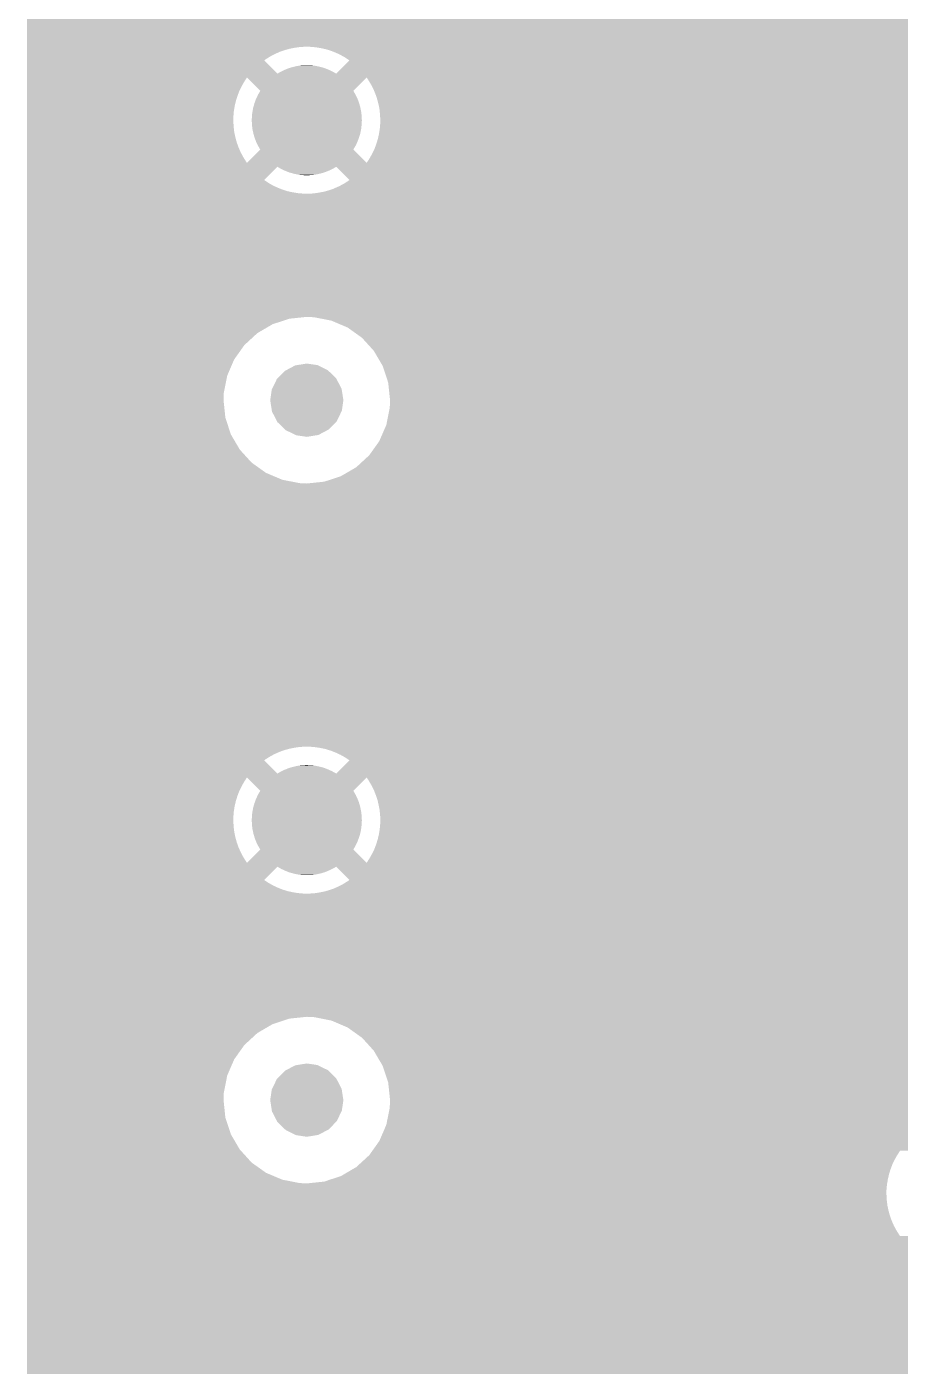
# Model space of a CAD drawing. Extents: x 295 to 953, y 10 to 290.
# Drawn here: x 597.75 to 607.26, y 199.12 to 213.76 of the extents above; entities that cross this region are included whole.
import ezdxf

# ---------------------------------------------------------------- set-up
doc = ezdxf.new("R2010")
doc.units = 0
doc.header["$LTSCALE"] = 5
doc.header["$MEASUREMENT"] = 0
doc.layers.add('FROMC1', color=7, linetype='CONTINUOUS')

msp = doc.modelspace()

# ---------------------------------------------------------------- linework, layer by layer
at = {"layer": 'FROMC1'}
for points in [[(597.75, 213.655), (597.75, 213.873), (672.426, 213.655), (672.426, 213.873)], [(597.75, 213.635), (597.75, 213.655), (664.615, 213.635), (664.806, 213.655)], [(597.75, 213.575), (597.75, 213.635), (664.433, 213.575), (664.615, 213.635)], [(597.75, 213.548), (597.75, 213.575), (664.387, 213.548), (664.433, 213.575)], [(597.75, 213.545), (597.75, 213.548), (600.723, 213.545), (600.78, 213.548)], [(597.75, 213.537), (597.75, 213.545), (600.667, 213.537), (600.723, 213.545)], [(597.75, 213.526), (597.75, 213.537), (600.611, 213.526), (600.667, 213.537)], [(597.75, 213.511), (597.75, 213.526), (600.556, 213.511), (600.611, 213.526)], [(600.837, 213.547), (600.78, 213.548), (659.186, 213.547), (659.2, 213.548)], [(600.866, 213.545), (600.837, 213.547), (659.143, 213.545), (659.186, 213.547)], [(600.894, 213.542), (600.866, 213.545), (659.125, 213.542), (659.143, 213.545)], [(600.925, 213.537), (600.894, 213.542), (659.087, 213.537), (659.125, 213.542)], [(600.95, 213.533), (600.925, 213.537), (659.067, 213.533), (659.087, 213.537)], [(600.982, 213.526), (600.95, 213.533), (659.031, 213.526), (659.067, 213.533)], [(601.006, 213.521), (600.982, 213.526), (659.011, 213.521), (659.031, 213.526)], [(597.75, 213.492), (597.75, 213.511), (600.502, 213.492), (600.556, 213.511)], [(597.75, 213.469), (597.75, 213.492), (600.45, 213.469), (600.502, 213.492)], [(597.75, 213.442), (597.75, 213.469), (600.399, 213.442), (600.45, 213.469)], [(597.75, 213.412), (597.75, 213.442), (600.351, 213.412), (600.399, 213.442)], [(597.75, 213.399), (597.75, 213.412), (600.333, 213.399), (600.351, 213.412)], [(597.75, 213.255), (597.75, 213.399), (600.477, 213.255), (600.333, 213.399)], [(601.038, 213.511), (601.006, 213.521), (658.976, 213.511), (659.011, 213.521)], [(601.06, 213.504), (601.038, 213.511), (658.956, 213.504), (658.976, 213.511)], [(601.092, 213.492), (601.06, 213.504), (658.922, 213.492), (658.956, 213.504)], [(601.113, 213.483), (601.092, 213.492), (658.903, 213.483), (658.922, 213.492)], [(601.144, 213.469), (601.113, 213.483), (658.87, 213.469), (658.903, 213.483)], [(601.118, 213.255), (601.262, 213.399), (658.897, 213.255), (658.753, 213.399)], [(601.165, 213.459), (601.144, 213.469), (658.851, 213.459), (658.87, 213.469)], [(601.195, 213.442), (601.165, 213.459), (658.819, 213.442), (658.851, 213.459)], [(601.215, 213.431), (601.195, 213.442), (658.801, 213.431), (658.819, 213.442)], [(601.243, 213.412), (601.215, 213.431), (658.771, 213.412), (658.801, 213.431)], [(601.262, 213.399), (601.243, 213.412), (658.753, 213.399), (658.771, 213.412)], [(597.75, 213.213), (597.75, 213.255), (664.029, 213.213), (664.06, 213.255)], [(597.75, 213.255), (597.75, 213.255), (600.478, 213.255), (600.477, 213.255)], [(600.478, 213.255), (600.506, 213.272), (601.118, 213.255), (601.088, 213.272)], [(600.506, 213.272), (600.521, 213.279), (601.088, 213.272), (601.075, 213.279)], [(600.521, 213.279), (600.55, 213.294), (601.075, 213.279), (601.044, 213.294)], [(600.55, 213.294), (600.566, 213.3), (601.044, 213.294), (601.03, 213.3)], [(600.566, 213.3), (600.596, 213.313), (601.03, 213.3), (600.998, 213.313)], [(600.596, 213.313), (600.613, 213.318), (600.998, 213.313), (600.984, 213.318)], [(600.613, 213.318), (600.643, 213.327), (600.984, 213.318), (600.95, 213.327)], [(600.643, 213.327), (600.661, 213.331), (600.95, 213.327), (600.936, 213.331)], [(600.661, 213.331), (600.691, 213.338), (600.936, 213.331), (600.901, 213.338)], [(600.691, 213.338), (600.71, 213.341), (600.901, 213.338), (600.888, 213.341)], [(600.71, 213.341), (600.74, 213.345), (600.888, 213.341), (600.851, 213.345)], [(600.74, 213.345), (600.764, 213.346), (600.851, 213.345), (600.839, 213.346)], [(600.764, 213.346), (600.79, 213.347), (600.839, 213.346), (600.79, 213.347)], [(601.118, 213.255), (601.118, 213.255), (658.898, 213.255), (658.897, 213.255)], [(597.75, 213.165), (597.75, 213.213), (600.115, 213.165), (600.146, 213.213)], [(597.75, 213.115), (597.75, 213.165), (600.087, 213.115), (600.115, 213.165)], [(597.75, 213.064), (597.75, 213.115), (600.062, 213.064), (600.087, 213.115)], [(600.291, 213.068), (600.146, 213.213), (601.304, 213.068), (601.449, 213.213)], [(601.471, 213.18), (601.449, 213.213), (658.545, 213.18), (658.566, 213.213)], [(601.48, 213.165), (601.471, 213.18), (658.535, 213.165), (658.545, 213.18)], [(601.5, 213.131), (601.48, 213.165), (658.515, 213.131), (658.535, 213.165)], [(601.508, 213.115), (601.5, 213.131), (658.507, 213.115), (658.515, 213.131)], [(601.526, 213.08), (601.508, 213.115), (658.49, 213.08), (658.507, 213.115)], [(597.75, 213.011), (597.75, 213.064), (600.042, 213.011), (600.062, 213.064)], [(597.75, 212.956), (597.75, 213.011), (600.025, 212.956), (600.042, 213.011)], [(597.75, 212.901), (597.75, 212.956), (600.012, 212.901), (600.025, 212.956)], [(600.228, 212.934), (600.231, 212.942), (601.367, 212.934), (601.365, 212.942)], [(600.231, 212.942), (600.245, 212.981), (601.365, 212.942), (601.35, 212.981)], [(600.245, 212.981), (600.249, 212.988), (601.35, 212.981), (601.347, 212.988)], [(600.249, 212.988), (600.266, 213.025), (601.347, 212.988), (601.329, 213.025)], [(600.266, 213.025), (600.27, 213.032), (601.329, 213.025), (601.325, 213.032)], [(600.27, 213.032), (600.291, 213.068), (601.325, 213.032), (601.304, 213.068)], [(601.532, 213.064), (601.526, 213.08), (658.482, 213.064), (658.49, 213.08)], [(601.547, 213.027), (601.532, 213.064), (658.468, 213.027), (658.482, 213.064)], [(601.553, 213.011), (601.547, 213.027), (658.462, 213.011), (658.468, 213.027)], [(601.565, 212.973), (601.553, 213.011), (658.45, 212.973), (658.462, 213.011)], [(601.57, 212.956), (601.565, 212.973), (658.445, 212.956), (658.45, 212.973)], [(601.579, 212.918), (601.57, 212.956), (658.436, 212.918), (658.445, 212.956)], [(597.75, 212.844), (597.75, 212.901), (600.003, 212.844), (600.012, 212.901)], [(597.75, 212.787), (597.75, 212.844), (599.998, 212.787), (600.003, 212.844)], [(600.2, 212.797), (600.205, 212.838), (601.395, 212.797), (601.39, 212.838)], [(600.2, 212.789), (600.2, 212.797), (601.395, 212.789), (601.395, 212.797)], [(600.205, 212.838), (600.207, 212.846), (601.39, 212.838), (601.389, 212.846)], [(600.207, 212.846), (600.214, 212.887), (601.389, 212.846), (601.38, 212.887)], [(600.214, 212.887), (600.217, 212.895), (601.38, 212.887), (601.379, 212.895)], [(600.217, 212.895), (600.228, 212.934), (601.379, 212.895), (601.367, 212.934)], [(601.583, 212.901), (601.579, 212.918), (658.432, 212.901), (658.436, 212.918)], [(601.59, 212.862), (601.583, 212.901), (658.426, 212.862), (658.432, 212.901)], [(601.591, 212.844), (601.59, 212.862), (658.423, 212.844), (658.426, 212.862)], [(601.596, 212.805), (601.591, 212.844), (658.42, 212.805), (658.423, 212.844)], [(601.596, 212.787), (601.596, 212.805), (658.418, 212.787), (658.42, 212.805)], [(597.75, 212.73), (597.75, 212.787), (599.998, 212.73), (599.998, 212.787)], [(597.75, 212.674), (597.75, 212.73), (600.001, 212.674), (599.998, 212.73)], [(597.75, 212.617), (597.75, 212.674), (600.008, 212.617), (600.001, 212.674)], [(600.198, 212.748), (600.2, 212.789), (601.397, 212.748), (601.395, 212.789)], [(600.2, 212.707), (600.198, 212.748), (601.396, 212.707), (601.397, 212.748)], [(600.2, 212.699), (600.2, 212.707), (601.395, 212.699), (601.396, 212.707)], [(600.205, 212.658), (600.2, 212.699), (601.39, 212.658), (601.395, 212.699)], [(600.206, 212.65), (600.205, 212.658), (601.389, 212.65), (601.39, 212.658)], [(600.215, 212.609), (600.206, 212.65), (601.381, 212.609), (601.389, 212.65)], [(601.586, 212.617), (601.592, 212.652), (658.428, 212.617), (658.424, 212.652)], [(601.592, 212.652), (601.594, 212.674), (658.424, 212.652), (658.421, 212.674)], [(601.594, 212.674), (601.597, 212.709), (658.421, 212.674), (658.419, 212.709)], [(601.598, 212.748), (601.596, 212.787), (658.418, 212.748), (658.418, 212.787)], [(601.597, 212.73), (601.598, 212.748), (658.418, 212.73), (658.418, 212.748)], [(601.597, 212.709), (601.597, 212.73), (658.419, 212.709), (658.418, 212.73)], [(597.75, 212.561), (597.75, 212.617), (600.02, 212.561), (600.008, 212.617)], [(597.75, 212.506), (597.75, 212.561), (600.035, 212.506), (600.02, 212.561)], [(597.75, 212.453), (597.75, 212.506), (600.054, 212.453), (600.035, 212.506)], [(600.216, 212.601), (600.215, 212.609), (601.379, 212.601), (601.381, 212.609)], [(600.228, 212.562), (600.216, 212.601), (601.367, 212.562), (601.379, 212.601)], [(600.23, 212.554), (600.228, 212.562), (601.364, 212.554), (601.367, 212.562)], [(600.245, 212.515), (600.23, 212.554), (601.35, 212.515), (601.364, 212.554)], [(600.248, 212.508), (600.245, 212.515), (601.347, 212.508), (601.35, 212.515)], [(600.266, 212.471), (600.248, 212.508), (601.329, 212.471), (601.347, 212.508)], [(601.553, 212.485), (601.56, 212.506), (658.462, 212.485), (658.455, 212.506)], [(601.56, 212.506), (601.57, 212.54), (658.455, 212.506), (658.446, 212.54)], [(601.57, 212.54), (601.575, 212.561), (658.446, 212.54), (658.44, 212.561)], [(601.575, 212.561), (601.583, 212.595), (658.44, 212.561), (658.433, 212.595)], [(601.583, 212.595), (601.586, 212.617), (658.433, 212.595), (658.428, 212.617)], [(597.75, 212.4), (597.75, 212.453), (600.077, 212.4), (600.054, 212.453)], [(597.75, 212.35), (597.75, 212.4), (600.104, 212.35), (600.077, 212.4)], [(600.146, 212.283), (600.291, 212.428), (601.449, 212.283), (601.304, 212.428)], [(600.27, 212.464), (600.266, 212.471), (601.325, 212.464), (601.329, 212.471)], [(600.291, 212.428), (600.27, 212.464), (601.304, 212.428), (601.325, 212.464)], [(601.491, 212.35), (601.508, 212.381), (658.524, 212.35), (658.507, 212.381)], [(601.508, 212.381), (601.518, 212.4), (658.507, 212.381), (658.497, 212.4)], [(601.518, 212.4), (601.533, 212.432), (658.497, 212.4), (658.483, 212.432)], [(601.533, 212.432), (601.541, 212.453), (658.483, 212.432), (658.474, 212.453)], [(601.541, 212.453), (601.553, 212.485), (658.474, 212.453), (658.462, 212.485)], [(597.75, 212.301), (597.75, 212.35), (600.134, 212.301), (600.104, 212.35)], [(597.75, 212.283), (597.75, 212.301), (600.146, 212.283), (600.134, 212.301)], [(597.75, 212.241), (597.75, 212.283), (664.057, 212.241), (664.033, 212.283)], [(597.75, 212.097), (597.75, 212.241), (600.333, 212.097), (600.477, 212.241)], [(597.75, 212.241), (597.75, 212.241), (600.477, 212.241), (600.478, 212.241)], [(600.507, 212.224), (600.478, 212.241), (601.089, 212.224), (601.118, 212.241)], [(600.52, 212.217), (600.507, 212.224), (601.074, 212.217), (601.089, 212.224)], [(600.551, 212.202), (600.52, 212.217), (601.045, 212.202), (601.074, 212.217)], [(601.262, 212.097), (601.118, 212.241), (658.753, 212.097), (658.897, 212.241)], [(601.118, 212.241), (601.118, 212.241), (658.897, 212.241), (658.898, 212.241)], [(601.449, 212.283), (601.461, 212.301), (658.566, 212.283), (658.554, 212.301)], [(601.461, 212.301), (601.48, 212.331), (658.554, 212.301), (658.535, 212.331)], [(601.48, 212.331), (601.491, 212.35), (658.535, 212.331), (658.524, 212.35)], [(597.75, 212.065), (597.75, 212.097), (600.381, 212.065), (600.333, 212.097)], [(597.75, 212.037), (597.75, 212.065), (600.43, 212.037), (600.381, 212.065)], [(600.565, 212.196), (600.551, 212.202), (601.029, 212.196), (601.045, 212.202)], [(600.597, 212.183), (600.565, 212.196), (600.999, 212.183), (601.029, 212.196)], [(600.611, 212.178), (600.597, 212.183), (600.982, 212.178), (600.999, 212.183)], [(600.645, 212.169), (600.611, 212.178), (600.952, 212.169), (600.982, 212.178)], [(600.659, 212.165), (600.645, 212.169), (600.934, 212.165), (600.952, 212.169)], [(600.694, 212.158), (600.659, 212.165), (600.904, 212.158), (600.934, 212.165)], [(600.707, 212.155), (600.694, 212.158), (600.885, 212.155), (600.904, 212.158)], [(600.744, 212.151), (600.707, 212.155), (600.855, 212.151), (600.885, 212.155)], [(600.756, 212.15), (600.744, 212.151), (600.831, 212.15), (600.855, 212.151)], [(600.805, 212.149), (600.756, 212.15), (600.805, 212.149), (600.831, 212.15)], [(601.196, 212.054), (601.214, 212.065), (658.82, 212.054), (658.801, 212.065)], [(601.214, 212.065), (601.244, 212.084), (658.801, 212.065), (658.772, 212.084)], [(601.244, 212.084), (601.262, 212.097), (658.772, 212.084), (658.753, 212.097)], [(597.75, 212.013), (597.75, 212.037), (600.482, 212.013), (600.43, 212.037)], [(597.75, 211.992), (597.75, 212.013), (600.535, 211.992), (600.482, 212.013)], [(597.75, 211.975), (597.75, 211.992), (600.589, 211.975), (600.535, 211.992)], [(597.75, 211.963), (597.75, 211.975), (600.645, 211.963), (600.589, 211.975)], [(597.75, 211.954), (597.75, 211.963), (600.701, 211.954), (600.645, 211.963)], [(597.75, 211.949), (597.75, 211.954), (600.758, 211.949), (600.701, 211.954)], [(597.75, 211.948), (597.75, 211.949), (600.815, 211.948), (600.758, 211.949)], [(597.75, 211.882), (597.75, 211.948), (664.538, 211.882), (664.383, 211.948)], [(600.815, 211.948), (600.829, 211.949), (659.235, 211.948), (659.178, 211.949)], [(600.829, 211.949), (600.872, 211.951), (659.178, 211.949), (659.149, 211.951)], [(600.872, 211.951), (600.89, 211.954), (659.149, 211.951), (659.121, 211.954)], [(600.89, 211.954), (600.929, 211.959), (659.121, 211.954), (659.09, 211.959)], [(600.929, 211.959), (600.948, 211.963), (659.09, 211.959), (659.065, 211.963)], [(600.948, 211.963), (600.984, 211.97), (659.065, 211.963), (659.033, 211.97)], [(600.984, 211.97), (601.004, 211.975), (659.033, 211.97), (659.009, 211.975)], [(601.004, 211.975), (601.039, 211.985), (659.009, 211.975), (658.977, 211.985)], [(601.039, 211.985), (601.059, 211.992), (658.977, 211.985), (658.955, 211.992)], [(601.059, 211.992), (601.093, 212.004), (658.955, 211.992), (658.923, 212.004)], [(601.093, 212.004), (601.112, 212.013), (658.923, 212.004), (658.902, 212.013)], [(601.112, 212.013), (601.145, 212.027), (658.902, 212.013), (658.871, 212.027)], [(601.145, 212.027), (601.164, 212.037), (658.871, 212.027), (658.85, 212.037)], [(601.164, 212.037), (601.196, 212.054), (658.85, 212.037), (658.82, 212.054)], [(597.75, 211.845), (597.75, 211.882), (664.726, 211.845), (664.538, 211.882)], [(597.75, 211.841), (597.75, 211.845), (664.806, 211.841), (664.726, 211.845)], [(597.75, 211.732), (597.75, 211.841), (672.426, 211.732), (672.426, 211.841)], [(597.75, 211.712), (597.75, 211.732), (645.073, 211.712), (645.248, 211.732)], [(597.75, 211.652), (597.75, 211.712), (644.908, 211.652), (645.073, 211.712)], [(597.75, 211.556), (597.75, 211.652), (644.761, 211.556), (644.908, 211.652)], [(597.75, 211.429), (597.75, 211.556), (644.639, 211.429), (644.761, 211.556)], [(597.75, 211.278), (597.75, 211.429), (644.55, 211.278), (644.639, 211.429)], [(597.75, 211.11), (597.75, 211.278), (644.498, 211.11), (644.55, 211.278)], [(597.75, 210.97), (597.75, 211.11), (644.486, 210.97), (644.498, 211.11)], [(597.75, 210.607), (597.75, 210.97), (644.486, 210.607), (644.486, 210.97)], [(597.75, 210.587), (597.75, 210.607), (600.607, 210.587), (600.798, 210.607)], [(600.877, 210.603), (600.798, 210.607), (644.486, 210.603), (644.486, 210.607)], [(601.066, 210.566), (600.877, 210.603), (644.486, 210.566), (644.486, 210.603)], [(597.75, 210.527), (597.75, 210.587), (600.425, 210.527), (600.607, 210.587)], [(597.75, 210.43), (597.75, 210.527), (600.259, 210.43), (600.425, 210.527)], [(601.242, 210.491), (601.066, 210.566), (644.486, 210.491), (644.486, 210.566)], [(601.398, 210.38), (601.242, 210.491), (644.486, 210.38), (644.486, 210.491)], [(597.75, 210.3), (597.75, 210.43), (600.118, 210.3), (600.259, 210.43)], [(601.527, 210.238), (601.398, 210.38), (644.486, 210.238), (644.486, 210.38)], [(597.75, 210.144), (597.75, 210.3), (600.007, 210.144), (600.118, 210.3)], [(601.624, 210.073), (601.527, 210.238), (644.486, 210.073), (644.486, 210.238)], [(597.75, 209.968), (597.75, 210.144), (599.931, 209.968), (600.007, 210.144)], [(600.48, 209.938), (600.56, 210.02), (601.118, 209.938), (601.033, 210.02)], [(600.56, 210.02), (600.572, 210.026), (601.033, 210.02), (601.027, 210.026)], [(600.572, 210.026), (600.672, 210.079), (601.027, 210.026), (600.919, 210.079)], [(600.672, 210.079), (600.692, 210.082), (600.919, 210.079), (600.913, 210.082)], [(600.692, 210.082), (600.798, 210.099), (600.913, 210.082), (600.798, 210.099)], [(601.684, 209.891), (601.624, 210.073), (644.486, 209.891), (644.486, 210.073)], [(597.75, 209.78), (597.75, 209.968), (599.894, 209.78), (599.931, 209.968)], [(600.421, 209.825), (600.471, 209.929), (601.176, 209.825), (601.122, 209.929)], [(600.471, 209.929), (600.48, 209.938), (601.122, 209.929), (601.118, 209.938)], [(601.704, 209.7), (601.684, 209.891), (644.486, 209.7), (644.486, 209.891)], [(597.75, 209.7), (597.75, 209.78), (599.891, 209.7), (599.894, 209.78)], [(600.399, 209.7), (600.416, 209.815), (601.196, 209.7), (601.178, 209.815)], [(600.416, 209.815), (600.421, 209.825), (601.178, 209.815), (601.176, 209.825)], [(597.75, 209.509), (597.75, 209.7), (599.911, 209.509), (599.891, 209.7)], [(600.417, 209.585), (600.399, 209.7), (601.179, 209.585), (601.196, 209.7)], [(600.419, 209.575), (600.417, 209.585), (601.174, 209.575), (601.179, 209.585)], [(600.473, 209.471), (600.419, 209.575), (601.124, 209.471), (601.174, 209.575)], [(601.664, 209.432), (601.701, 209.62), (644.486, 209.432), (644.486, 209.62)], [(601.701, 209.62), (601.704, 209.7), (644.486, 209.62), (644.486, 209.7)], [(597.75, 209.327), (597.75, 209.509), (599.971, 209.327), (599.911, 209.509)], [(600.477, 209.462), (600.473, 209.471), (601.115, 209.462), (601.124, 209.471)], [(600.562, 209.38), (600.477, 209.462), (601.035, 209.38), (601.115, 209.462)], [(601.623, 209.337), (601.664, 209.432), (644.486, 209.337), (644.486, 209.432)], [(597.75, 209.162), (597.75, 209.327), (600.068, 209.162), (599.971, 209.327)], [(600.568, 209.374), (600.562, 209.38), (601.023, 209.374), (601.035, 209.38)], [(600.676, 209.321), (600.568, 209.374), (600.923, 209.321), (601.023, 209.374)], [(600.683, 209.318), (600.676, 209.321), (600.903, 209.318), (600.923, 209.321)], [(600.798, 209.301), (600.683, 209.318), (600.798, 209.301), (600.903, 209.318)], [(601.588, 209.257), (601.614, 209.317), (634.715, 209.257), (634.897, 209.317)], [(601.614, 209.317), (601.623, 209.337), (634.897, 209.317), (635.088, 209.337)], [(597.75, 209.02), (597.75, 209.162), (600.197, 209.02), (600.068, 209.162)], [(601.477, 209.1), (601.52, 209.16), (634.484, 209.1), (634.549, 209.16)], [(601.52, 209.16), (601.588, 209.256), (634.549, 209.16), (634.714, 209.256)], [(601.588, 209.256), (601.588, 209.257), (634.714, 209.256), (634.715, 209.257)], [(597.75, 208.909), (597.75, 209.02), (600.353, 208.909), (600.197, 209.02)], [(601.336, 208.97), (601.401, 209.03), (634.365, 208.97), (634.408, 209.03)], [(601.401, 209.03), (601.477, 209.1), (634.408, 209.03), (634.484, 209.1)], [(597.75, 208.834), (597.75, 208.909), (600.53, 208.834), (600.353, 208.909)], [(600.988, 208.813), (601.17, 208.873), (634.271, 208.813), (634.297, 208.873)], [(601.17, 208.873), (601.171, 208.874), (634.297, 208.873), (634.297, 208.874)], [(601.171, 208.874), (601.336, 208.97), (634.297, 208.874), (634.365, 208.97)], [(597.75, 208.797), (597.75, 208.834), (600.718, 208.797), (600.53, 208.834)], [(597.75, 208.793), (597.75, 208.797), (600.798, 208.793), (600.718, 208.797)], [(597.75, 208.698), (597.75, 208.793), (634.221, 208.698), (634.262, 208.793)], [(597.75, 208.575), (597.75, 208.698), (634.197, 208.575), (634.221, 208.698)], [(600.798, 208.793), (600.988, 208.813), (634.262, 208.793), (634.271, 208.813)], [(597.75, 208.555), (597.75, 208.575), (626.515, 208.555), (626.706, 208.575)], [(597.75, 208.495), (597.75, 208.555), (626.333, 208.495), (626.515, 208.555)], [(597.75, 208.398), (597.75, 208.495), (626.167, 208.398), (626.333, 208.495)], [(597.75, 208.268), (597.75, 208.398), (626.026, 208.268), (626.167, 208.398)], [(597.75, 208.112), (597.75, 208.268), (625.915, 208.112), (626.026, 208.268)], [(597.75, 208.067), (597.75, 208.112), (625.895, 208.067), (625.915, 208.112)], [(597.75, 208.047), (597.75, 208.067), (618.641, 208.047), (618.832, 208.067)], [(597.75, 207.987), (597.75, 208.047), (618.459, 207.987), (618.641, 208.047)], [(597.75, 207.89), (597.75, 207.987), (618.293, 207.89), (618.459, 207.987)], [(597.75, 207.76), (597.75, 207.89), (618.152, 207.76), (618.293, 207.89)], [(597.75, 207.604), (597.75, 207.76), (618.041, 207.604), (618.152, 207.76)], [(597.75, 207.428), (597.75, 207.604), (617.965, 207.428), (618.041, 207.604)], [(597.75, 207.24), (597.75, 207.428), (617.928, 207.24), (617.965, 207.428)], [(597.75, 207.16), (597.75, 207.24), (617.925, 207.16), (617.928, 207.24)], [(597.75, 206.969), (597.75, 207.16), (617.945, 206.969), (617.925, 207.16)], [(597.75, 206.787), (597.75, 206.969), (618.005, 206.787), (617.945, 206.969)], [(597.75, 206.622), (597.75, 206.787), (618.102, 206.622), (618.005, 206.787)], [(597.75, 206.48), (597.75, 206.622), (618.231, 206.48), (618.102, 206.622)], [(597.75, 206.369), (597.75, 206.48), (618.387, 206.369), (618.231, 206.48)], [(597.75, 206.294), (597.75, 206.369), (618.564, 206.294), (618.387, 206.369)], [(597.75, 206.257), (597.75, 206.294), (618.752, 206.257), (618.564, 206.294)], [(597.75, 206.253), (597.75, 206.257), (618.832, 206.253), (618.752, 206.257)], [(597.75, 206.158), (597.75, 206.253), (629.141, 206.158), (629.182, 206.253)], [(597.75, 205.97), (597.75, 206.158), (629.104, 205.97), (629.141, 206.158)], [(597.75, 205.928), (597.75, 205.97), (629.102, 205.928), (629.104, 205.97)], [(597.75, 205.925), (597.75, 205.928), (600.723, 205.925), (600.78, 205.928)], [(597.75, 205.917), (597.75, 205.925), (600.667, 205.917), (600.723, 205.925)], [(597.75, 205.906), (597.75, 205.917), (600.611, 205.906), (600.667, 205.917)], [(600.837, 205.927), (600.78, 205.928), (629.102, 205.927), (629.102, 205.928)], [(600.894, 205.922), (600.837, 205.927), (629.102, 205.922), (629.102, 205.927)], [(600.95, 205.913), (600.894, 205.922), (629.102, 205.913), (629.102, 205.922)], [(601.006, 205.901), (600.95, 205.913), (629.101, 205.901), (629.102, 205.913)], [(597.75, 205.891), (597.75, 205.906), (600.556, 205.891), (600.611, 205.906)], [(597.75, 205.872), (597.75, 205.891), (600.502, 205.872), (600.556, 205.891)], [(597.75, 205.849), (597.75, 205.872), (600.45, 205.849), (600.502, 205.872)], [(597.75, 205.822), (597.75, 205.849), (600.399, 205.822), (600.45, 205.849)], [(597.75, 205.792), (597.75, 205.822), (600.351, 205.792), (600.399, 205.822)], [(597.75, 205.779), (597.75, 205.792), (600.333, 205.779), (600.351, 205.792)], [(597.75, 205.635), (597.75, 205.779), (600.477, 205.635), (600.333, 205.779)], [(601.04, 205.89), (601.006, 205.901), (629.101, 205.89), (629.101, 205.901)], [(601.06, 205.884), (601.04, 205.89), (629.101, 205.884), (629.101, 205.89)], [(601.113, 205.863), (601.06, 205.884), (629.104, 205.863), (629.101, 205.884)], [(601.165, 205.839), (601.113, 205.863), (629.106, 205.839), (629.104, 205.863)], [(601.215, 205.811), (601.165, 205.839), (629.109, 205.811), (629.106, 205.839)], [(601.182, 205.699), (601.262, 205.779), (629.121, 205.699), (629.113, 205.779)], [(601.262, 205.779), (601.215, 205.811), (629.113, 205.779), (629.109, 205.811)], [(597.75, 205.593), (597.75, 205.635), (629.156, 205.593), (629.142, 205.635)], [(597.75, 205.635), (597.75, 205.635), (600.478, 205.635), (600.477, 205.635)], [(600.478, 205.635), (600.506, 205.652), (601.118, 205.635), (601.088, 205.652)], [(600.506, 205.652), (600.521, 205.659), (601.088, 205.652), (601.075, 205.659)], [(600.521, 205.659), (600.55, 205.674), (601.075, 205.659), (601.044, 205.674)], [(600.55, 205.674), (600.566, 205.68), (601.044, 205.674), (601.03, 205.68)], [(600.566, 205.68), (600.596, 205.693), (601.03, 205.68), (600.998, 205.693)], [(600.596, 205.693), (600.613, 205.698), (600.998, 205.693), (600.984, 205.698)], [(600.613, 205.698), (600.643, 205.707), (600.984, 205.698), (600.95, 205.707)], [(600.643, 205.707), (600.661, 205.711), (600.95, 205.707), (600.936, 205.711)], [(600.661, 205.711), (600.691, 205.718), (600.936, 205.711), (600.901, 205.718)], [(600.691, 205.718), (600.71, 205.721), (600.901, 205.718), (600.888, 205.721)], [(600.71, 205.721), (600.74, 205.725), (600.888, 205.721), (600.851, 205.725)], [(600.74, 205.725), (600.764, 205.726), (600.851, 205.725), (600.839, 205.726)], [(600.764, 205.726), (600.79, 205.727), (600.839, 205.726), (600.79, 205.727)], [(601.118, 205.635), (601.182, 205.699), (629.142, 205.635), (629.121, 205.699)], [(597.75, 205.545), (597.75, 205.593), (600.115, 205.545), (600.146, 205.593)], [(597.75, 205.495), (597.75, 205.545), (600.087, 205.495), (600.115, 205.545)], [(597.75, 205.444), (597.75, 205.495), (600.062, 205.444), (600.087, 205.495)], [(600.291, 205.448), (600.146, 205.593), (601.304, 205.448), (601.449, 205.593)], [(601.471, 205.56), (601.449, 205.593), (629.167, 205.56), (629.156, 205.593)], [(601.496, 205.517), (601.471, 205.56), (629.181, 205.517), (629.167, 205.56)], [(601.5, 205.511), (601.496, 205.517), (629.185, 205.511), (629.181, 205.517)], [(601.526, 205.46), (601.5, 205.511), (629.215, 205.46), (629.185, 205.511)], [(597.75, 205.391), (597.75, 205.444), (600.042, 205.391), (600.062, 205.444)], [(597.75, 205.336), (597.75, 205.391), (600.025, 205.336), (600.042, 205.391)], [(597.75, 205.281), (597.75, 205.336), (600.012, 205.281), (600.025, 205.336)], [(600.231, 205.322), (600.245, 205.361), (601.365, 205.322), (601.35, 205.361)], [(600.245, 205.361), (600.249, 205.368), (601.35, 205.361), (601.347, 205.368)], [(600.249, 205.368), (600.266, 205.405), (601.347, 205.368), (601.329, 205.405)], [(600.266, 205.405), (600.27, 205.412), (601.329, 205.405), (601.325, 205.412)], [(600.27, 205.412), (600.291, 205.448), (601.325, 205.412), (601.304, 205.448)], [(601.547, 205.407), (601.526, 205.46), (629.245, 205.407), (629.215, 205.46)], [(601.565, 205.353), (601.547, 205.407), (629.277, 205.353), (629.245, 205.407)], [(601.566, 205.352), (601.565, 205.353), (629.278, 205.352), (629.277, 205.353)], [(601.579, 205.298), (601.566, 205.352), (629.327, 205.298), (629.278, 205.352)], [(597.75, 205.224), (597.75, 205.281), (600.003, 205.224), (600.012, 205.281)], [(597.75, 205.167), (597.75, 205.224), (599.998, 205.167), (600.003, 205.224)], [(600.2, 205.177), (600.205, 205.218), (601.395, 205.177), (601.39, 205.218)], [(600.205, 205.218), (600.207, 205.226), (601.39, 205.218), (601.389, 205.226)], [(600.207, 205.226), (600.214, 205.267), (601.389, 205.226), (601.38, 205.267)], [(600.214, 205.267), (600.217, 205.275), (601.38, 205.267), (601.379, 205.275)], [(600.217, 205.275), (600.228, 205.314), (601.379, 205.275), (601.367, 205.314)], [(600.228, 205.314), (600.231, 205.322), (601.367, 205.314), (601.365, 205.322)], [(601.59, 205.242), (601.579, 205.298), (629.379, 205.242), (629.327, 205.298)], [(601.593, 205.21), (601.59, 205.242), (629.407, 205.21), (629.379, 205.242)], [(601.596, 205.185), (601.593, 205.21), (629.443, 205.185), (629.407, 205.21)], [(601.598, 205.128), (601.596, 205.185), (629.523, 205.128), (629.443, 205.185)], [(597.75, 205.11), (597.75, 205.167), (599.998, 205.11), (599.998, 205.167)], [(597.75, 205.054), (597.75, 205.11), (600.001, 205.054), (599.998, 205.11)], [(597.75, 204.997), (597.75, 205.054), (600.008, 204.997), (600.001, 205.054)], [(600.198, 205.128), (600.2, 205.169), (601.397, 205.128), (601.395, 205.169)], [(600.2, 205.087), (600.198, 205.128), (601.396, 205.087), (601.397, 205.128)], [(600.2, 205.169), (600.2, 205.177), (601.395, 205.169), (601.395, 205.177)], [(600.2, 205.079), (600.2, 205.087), (601.395, 205.079), (601.396, 205.087)], [(600.205, 205.038), (600.2, 205.079), (601.39, 205.038), (601.395, 205.079)], [(600.206, 205.03), (600.205, 205.038), (601.389, 205.03), (601.39, 205.038)], [(601.591, 205.024), (601.592, 205.032), (629.74, 205.024), (629.721, 205.032)], [(601.592, 205.032), (601.597, 205.089), (629.721, 205.032), (629.589, 205.089)], [(601.597, 205.099), (601.598, 205.128), (629.563, 205.099), (629.523, 205.128)], [(601.597, 205.089), (601.597, 205.099), (629.589, 205.089), (629.563, 205.099)], [(597.75, 204.941), (597.75, 204.997), (600.02, 204.941), (600.008, 204.997)], [(597.75, 204.886), (597.75, 204.941), (600.035, 204.886), (600.02, 204.941)], [(597.75, 204.833), (597.75, 204.886), (600.054, 204.833), (600.035, 204.886)], [(600.215, 204.989), (600.206, 205.03), (601.381, 204.989), (601.389, 205.03)], [(600.216, 204.981), (600.215, 204.989), (601.379, 204.981), (601.381, 204.989)], [(600.228, 204.942), (600.216, 204.981), (601.367, 204.942), (601.379, 204.981)], [(600.23, 204.934), (600.228, 204.942), (601.364, 204.934), (601.367, 204.942)], [(600.245, 204.895), (600.23, 204.934), (601.35, 204.895), (601.364, 204.934)], [(600.248, 204.888), (600.245, 204.895), (601.347, 204.888), (601.35, 204.895)], [(600.266, 204.851), (600.248, 204.888), (601.329, 204.851), (601.347, 204.888)], [(601.553, 204.865), (601.57, 204.92), (644.486, 204.865), (644.486, 204.92)], [(601.57, 204.92), (601.583, 204.975), (644.486, 204.92), (644.486, 204.975)], [(601.583, 204.975), (601.584, 204.983), (644.486, 204.975), (644.486, 204.983)], [(601.584, 204.983), (601.585, 204.987), (630.008, 204.983), (629.928, 204.987)], [(601.585, 204.987), (601.591, 205.024), (629.928, 204.987), (629.74, 205.024)], [(597.75, 204.78), (597.75, 204.833), (600.077, 204.78), (600.054, 204.833)], [(597.75, 204.73), (597.75, 204.78), (600.104, 204.73), (600.077, 204.78)], [(600.146, 204.663), (600.291, 204.808), (601.449, 204.663), (601.304, 204.808)], [(600.27, 204.844), (600.266, 204.851), (601.325, 204.844), (601.329, 204.851)], [(600.291, 204.808), (600.27, 204.844), (601.304, 204.808), (601.325, 204.844)], [(601.48, 204.711), (601.508, 204.761), (644.486, 204.711), (644.486, 204.761)], [(601.508, 204.761), (601.533, 204.812), (644.486, 204.761), (644.486, 204.812)], [(601.533, 204.812), (601.553, 204.865), (644.486, 204.812), (644.486, 204.865)], [(597.75, 204.681), (597.75, 204.73), (600.134, 204.681), (600.104, 204.73)], [(597.75, 204.663), (597.75, 204.681), (600.146, 204.663), (600.134, 204.681)], [(597.75, 204.621), (597.75, 204.663), (644.486, 204.621), (644.486, 204.663)], [(597.75, 204.62), (597.75, 204.621), (600.476, 204.62), (600.477, 204.621)], [(597.75, 204.621), (597.75, 204.621), (600.477, 204.621), (600.478, 204.621)], [(597.75, 204.477), (597.75, 204.62), (600.333, 204.477), (600.476, 204.62)], [(600.507, 204.604), (600.478, 204.621), (601.089, 204.604), (601.118, 204.621)], [(600.52, 204.597), (600.507, 204.604), (601.074, 204.597), (601.089, 204.604)], [(600.551, 204.582), (600.52, 204.597), (601.045, 204.582), (601.074, 204.597)], [(601.262, 204.477), (601.118, 204.621), (644.486, 204.477), (644.486, 204.621)], [(601.449, 204.663), (601.48, 204.711), (644.486, 204.663), (644.486, 204.711)], [(597.75, 204.445), (597.75, 204.477), (600.381, 204.445), (600.333, 204.477)], [(600.565, 204.576), (600.551, 204.582), (601.029, 204.576), (601.045, 204.582)], [(600.597, 204.563), (600.565, 204.576), (600.999, 204.563), (601.029, 204.576)], [(600.611, 204.558), (600.597, 204.563), (600.982, 204.558), (600.999, 204.563)], [(600.645, 204.549), (600.611, 204.558), (600.952, 204.549), (600.982, 204.558)], [(600.659, 204.545), (600.645, 204.549), (600.934, 204.545), (600.952, 204.549)], [(600.694, 204.538), (600.659, 204.545), (600.904, 204.538), (600.934, 204.545)], [(600.707, 204.535), (600.694, 204.538), (600.885, 204.535), (600.904, 204.538)], [(600.744, 204.531), (600.707, 204.535), (600.855, 204.531), (600.885, 204.535)], [(600.756, 204.53), (600.744, 204.531), (600.831, 204.53), (600.855, 204.531)], [(600.805, 204.529), (600.756, 204.53), (600.805, 204.529), (600.831, 204.53)], [(601.196, 204.434), (601.244, 204.464), (644.486, 204.434), (644.486, 204.464)], [(601.244, 204.464), (601.262, 204.477), (644.486, 204.464), (644.486, 204.477)], [(597.75, 204.417), (597.75, 204.445), (600.43, 204.417), (600.381, 204.445)], [(597.75, 204.393), (597.75, 204.417), (600.482, 204.393), (600.43, 204.417)], [(597.75, 204.372), (597.75, 204.393), (600.535, 204.372), (600.482, 204.393)], [(597.75, 204.355), (597.75, 204.372), (600.589, 204.355), (600.535, 204.372)], [(597.75, 204.343), (597.75, 204.355), (600.645, 204.343), (600.589, 204.355)], [(597.75, 204.334), (597.75, 204.343), (600.701, 204.334), (600.645, 204.343)], [(597.75, 204.329), (597.75, 204.334), (600.758, 204.329), (600.701, 204.334)], [(597.75, 204.328), (597.75, 204.329), (600.815, 204.328), (600.758, 204.329)], [(597.75, 203.622), (597.75, 204.328), (644.486, 203.622), (644.486, 204.328)], [(600.815, 204.328), (600.872, 204.331), (644.486, 204.328), (644.486, 204.331)], [(600.872, 204.331), (600.929, 204.339), (644.486, 204.331), (644.486, 204.339)], [(600.929, 204.339), (600.984, 204.35), (644.486, 204.339), (644.486, 204.35)], [(600.984, 204.35), (601.039, 204.365), (644.486, 204.35), (644.486, 204.365)], [(601.039, 204.365), (601.093, 204.384), (644.486, 204.365), (644.486, 204.384)], [(601.093, 204.384), (601.145, 204.407), (644.486, 204.384), (644.486, 204.407)], [(601.145, 204.407), (601.196, 204.434), (644.486, 204.407), (644.486, 204.434)], [(597.75, 203.602), (597.75, 203.622), (634.897, 203.602), (635.088, 203.622)], [(597.75, 203.542), (597.75, 203.602), (634.715, 203.542), (634.897, 203.602)], [(597.75, 203.445), (597.75, 203.542), (634.549, 203.445), (634.715, 203.542)], [(597.75, 203.315), (597.75, 203.445), (634.408, 203.315), (634.549, 203.445)], [(597.75, 203.159), (597.75, 203.315), (634.297, 203.159), (634.408, 203.315)], [(597.75, 202.987), (597.75, 203.159), (634.223, 202.987), (634.297, 203.159)], [(597.75, 202.967), (597.75, 202.987), (600.607, 202.967), (600.798, 202.987)], [(600.877, 202.983), (600.798, 202.987), (634.221, 202.983), (634.223, 202.987)], [(601.066, 202.946), (600.879, 202.983), (634.214, 202.946), (634.221, 202.983)], [(597.75, 202.907), (597.75, 202.967), (600.425, 202.907), (600.607, 202.967)], [(597.75, 202.81), (597.75, 202.907), (600.259, 202.81), (600.425, 202.907)], [(601.242, 202.871), (601.066, 202.946), (634.199, 202.871), (634.214, 202.946)], [(601.348, 202.795), (601.242, 202.871), (634.184, 202.795), (634.199, 202.871)], [(597.75, 202.68), (597.75, 202.81), (600.118, 202.68), (600.259, 202.81)], [(601.398, 202.76), (601.348, 202.795), (634.183, 202.76), (634.184, 202.795)], [(601.439, 202.715), (601.398, 202.76), (634.181, 202.715), (634.183, 202.76)], [(601.527, 202.618), (601.439, 202.715), (634.191, 202.618), (634.181, 202.715)], [(597.75, 202.524), (597.75, 202.68), (600.007, 202.524), (600.118, 202.68)], [(601.582, 202.524), (601.527, 202.618), (634.201, 202.524), (634.191, 202.618)], [(597.75, 202.348), (597.75, 202.524), (599.931, 202.348), (600.007, 202.524)], [(600.48, 202.318), (600.56, 202.4), (601.118, 202.318), (601.033, 202.4)], [(600.56, 202.4), (600.572, 202.406), (601.033, 202.4), (601.027, 202.406)], [(600.572, 202.406), (600.672, 202.459), (601.027, 202.406), (600.919, 202.459)], [(600.672, 202.459), (600.692, 202.462), (600.919, 202.459), (600.913, 202.462)], [(600.692, 202.462), (600.798, 202.479), (600.913, 202.462), (600.798, 202.479)], [(601.624, 202.453), (601.582, 202.524), (634.225, 202.453), (634.201, 202.524)], [(601.661, 202.342), (601.624, 202.453), (634.261, 202.342), (634.225, 202.453)], [(597.75, 202.16), (597.75, 202.348), (599.894, 202.16), (599.931, 202.348)], [(600.421, 202.205), (600.471, 202.309), (601.176, 202.205), (601.122, 202.309)], [(600.471, 202.309), (600.48, 202.318), (601.122, 202.309), (601.118, 202.318)], [(601.684, 202.271), (601.661, 202.342), (634.303, 202.271), (634.261, 202.342)], [(601.694, 202.177), (601.684, 202.271), (634.358, 202.177), (634.303, 202.271)], [(597.75, 202.08), (597.75, 202.16), (599.891, 202.08), (599.894, 202.16)], [(600.399, 202.08), (600.416, 202.195), (601.196, 202.08), (601.178, 202.195)], [(600.416, 202.195), (600.421, 202.205), (601.178, 202.195), (601.176, 202.205)], [(601.704, 202.08), (601.694, 202.177), (634.446, 202.08), (634.358, 202.177)], [(597.75, 201.889), (597.75, 202.08), (599.911, 201.889), (599.891, 202.08)], [(600.417, 201.965), (600.399, 202.08), (601.179, 201.965), (601.196, 202.08)], [(600.419, 201.955), (600.417, 201.965), (601.174, 201.955), (601.179, 201.965)], [(601.686, 201.924), (601.701, 202), (634.643, 201.924), (634.537, 202)], [(601.701, 202), (601.702, 202.035), (634.537, 202), (634.487, 202.035)], [(601.702, 202.035), (601.704, 202.08), (634.487, 202.035), (634.446, 202.08)], [(597.75, 201.707), (597.75, 201.889), (599.971, 201.707), (599.911, 201.889)], [(600.473, 201.851), (600.419, 201.955), (601.124, 201.851), (601.174, 201.955)], [(600.477, 201.842), (600.473, 201.851), (601.115, 201.842), (601.124, 201.851)], [(600.562, 201.76), (600.477, 201.842), (601.035, 201.76), (601.115, 201.842)], [(601.662, 201.808), (601.664, 201.812), (607.614, 201.808), (607.627, 201.812)], [(601.664, 201.812), (601.667, 201.827), (607.627, 201.812), (607.668, 201.827)], [(601.667, 201.827), (601.67, 201.842), (607.668, 201.827), (607.723, 201.842)], [(601.67, 201.842), (601.672, 201.853), (607.723, 201.842), (607.779, 201.853)], [(601.672, 201.853), (601.673, 201.861), (607.779, 201.853), (607.835, 201.861)], [(601.673, 201.861), (601.674, 201.864), (607.835, 201.861), (607.892, 201.864)], [(601.674, 201.864), (601.686, 201.924), (634.784, 201.864), (634.643, 201.924)], [(597.75, 201.542), (597.75, 201.707), (600.068, 201.542), (599.971, 201.707)], [(600.568, 201.754), (600.562, 201.76), (601.023, 201.754), (601.035, 201.76)], [(600.676, 201.701), (600.568, 201.754), (600.923, 201.701), (601.023, 201.754)], [(600.683, 201.698), (600.676, 201.701), (600.903, 201.698), (600.923, 201.701)], [(600.798, 201.681), (600.683, 201.698), (600.798, 201.681), (600.903, 201.698)], [(601.588, 201.636), (601.622, 201.715), (607.524, 201.636), (607.445, 201.715)], [(601.622, 201.715), (601.628, 201.728), (607.445, 201.715), (607.463, 201.728)], [(601.628, 201.728), (601.641, 201.758), (607.463, 201.728), (607.511, 201.758)], [(601.641, 201.758), (601.652, 201.785), (607.511, 201.758), (607.562, 201.785)], [(601.652, 201.785), (601.662, 201.808), (607.562, 201.785), (607.614, 201.808)], [(597.75, 201.4), (597.75, 201.542), (600.197, 201.4), (600.068, 201.542)], [(601.478, 201.481), (601.512, 201.529), (607.227, 201.481), (607.258, 201.529)], [(601.512, 201.529), (601.542, 201.571), (644.486, 201.529), (644.486, 201.571)], [(601.542, 201.571), (601.588, 201.636), (607.589, 201.571), (607.524, 201.636)], [(601.542, 201.571), (601.542, 201.571), (607.59, 201.571), (607.589, 201.571)], [(597.75, 201.289), (597.75, 201.4), (600.353, 201.289), (600.197, 201.4)], [(601.336, 201.35), (601.368, 201.38), (607.163, 201.35), (607.174, 201.38)], [(601.368, 201.38), (601.424, 201.431), (607.174, 201.38), (607.199, 201.431)], [(601.424, 201.431), (601.477, 201.48), (607.199, 201.431), (607.226, 201.48)], [(601.477, 201.48), (601.478, 201.481), (607.226, 201.48), (607.227, 201.481)], [(597.75, 201.214), (597.75, 201.289), (600.53, 201.214), (600.353, 201.289)], [(601.059, 201.217), (601.17, 201.253), (607.124, 201.217), (607.133, 201.253)], [(601.17, 201.253), (601.202, 201.272), (607.133, 201.253), (607.137, 201.272)], [(601.202, 201.272), (601.295, 201.327), (607.137, 201.272), (607.154, 201.327)], [(601.295, 201.327), (601.336, 201.35), (607.154, 201.327), (607.163, 201.35)], [(597.75, 201.177), (597.75, 201.214), (600.718, 201.177), (600.53, 201.214)], [(597.75, 201.173), (597.75, 201.177), (600.798, 201.173), (600.718, 201.177)], [(597.75, 201.16), (597.75, 201.173), (607.115, 201.16), (607.117, 201.173)], [(597.75, 201.103), (597.75, 201.16), (607.11, 201.103), (607.115, 201.16)], [(597.75, 201.046), (597.75, 201.103), (607.11, 201.046), (607.11, 201.103)], [(600.798, 201.173), (600.988, 201.193), (607.117, 201.173), (607.121, 201.193)], [(600.988, 201.193), (601.059, 201.217), (607.121, 201.193), (607.124, 201.217)], [(597.75, 200.99), (597.75, 201.046), (607.113, 200.99), (607.11, 201.046)], [(597.75, 200.933), (597.75, 200.99), (607.12, 200.933), (607.113, 200.99)], [(597.75, 200.877), (597.75, 200.933), (607.132, 200.877), (607.12, 200.933)], [(597.75, 200.822), (597.75, 200.877), (607.147, 200.822), (607.132, 200.877)], [(597.75, 200.769), (597.75, 200.822), (607.166, 200.769), (607.147, 200.822)], [(597.75, 200.716), (597.75, 200.769), (607.189, 200.716), (607.166, 200.769)], [(597.75, 200.666), (597.75, 200.716), (607.216, 200.666), (607.189, 200.716)], [(597.75, 200.617), (597.75, 200.666), (607.246, 200.617), (607.216, 200.666)], [(597.75, 200.599), (597.75, 200.617), (607.258, 200.599), (607.246, 200.617)], [(597.75, 200.557), (597.75, 200.599), (618.341, 200.557), (618.371, 200.599)], [(597.75, 200.413), (597.75, 200.557), (607.445, 200.413), (607.589, 200.557)], [(597.75, 200.557), (597.75, 200.557), (607.589, 200.557), (607.59, 200.557)], [(597.75, 200.381), (597.75, 200.413), (607.493, 200.381), (607.445, 200.413)], [(597.75, 200.353), (597.75, 200.381), (607.542, 200.353), (607.493, 200.381)], [(597.75, 200.329), (597.75, 200.353), (607.594, 200.329), (607.542, 200.353)], [(597.75, 200.308), (597.75, 200.329), (607.647, 200.308), (607.594, 200.329)], [(597.75, 200.291), (597.75, 200.308), (607.701, 200.291), (607.647, 200.308)], [(597.75, 200.279), (597.75, 200.291), (607.757, 200.279), (607.701, 200.291)], [(597.75, 200.27), (597.75, 200.279), (607.813, 200.27), (607.757, 200.279)], [(597.75, 200.265), (597.75, 200.27), (607.87, 200.265), (607.813, 200.27)], [(597.75, 200.264), (597.75, 200.265), (607.927, 200.264), (607.87, 200.265)], [(597.75, 200.128), (597.75, 200.264), (618.182, 200.128), (618.209, 200.264)], [(597.75, 200.048), (597.75, 200.128), (618.179, 200.048), (618.182, 200.128)], [(597.75, 199.857), (597.75, 200.048), (618.199, 199.857), (618.179, 200.048)], [(597.75, 199.675), (597.75, 199.857), (618.259, 199.675), (618.199, 199.857)], [(597.75, 199.51), (597.75, 199.675), (618.356, 199.51), (618.259, 199.675)], [(597.75, 199.368), (597.75, 199.51), (618.485, 199.368), (618.356, 199.51)], [(597.75, 199.257), (597.75, 199.368), (618.641, 199.257), (618.485, 199.368)], [(597.75, 199.182), (597.75, 199.257), (618.818, 199.182), (618.641, 199.257)], [(597.75, 199.145), (597.75, 199.182), (619.006, 199.145), (618.818, 199.182)], [(597.75, 199.141), (597.75, 199.145), (619.086, 199.141), (619.006, 199.145)], [(597.75, 199.097), (597.75, 199.141), (629, 199.097), (629.135, 199.141)]]:
    msp.add_solid(points, dxfattribs=at)

doc.saveas('drawing.dxf')
